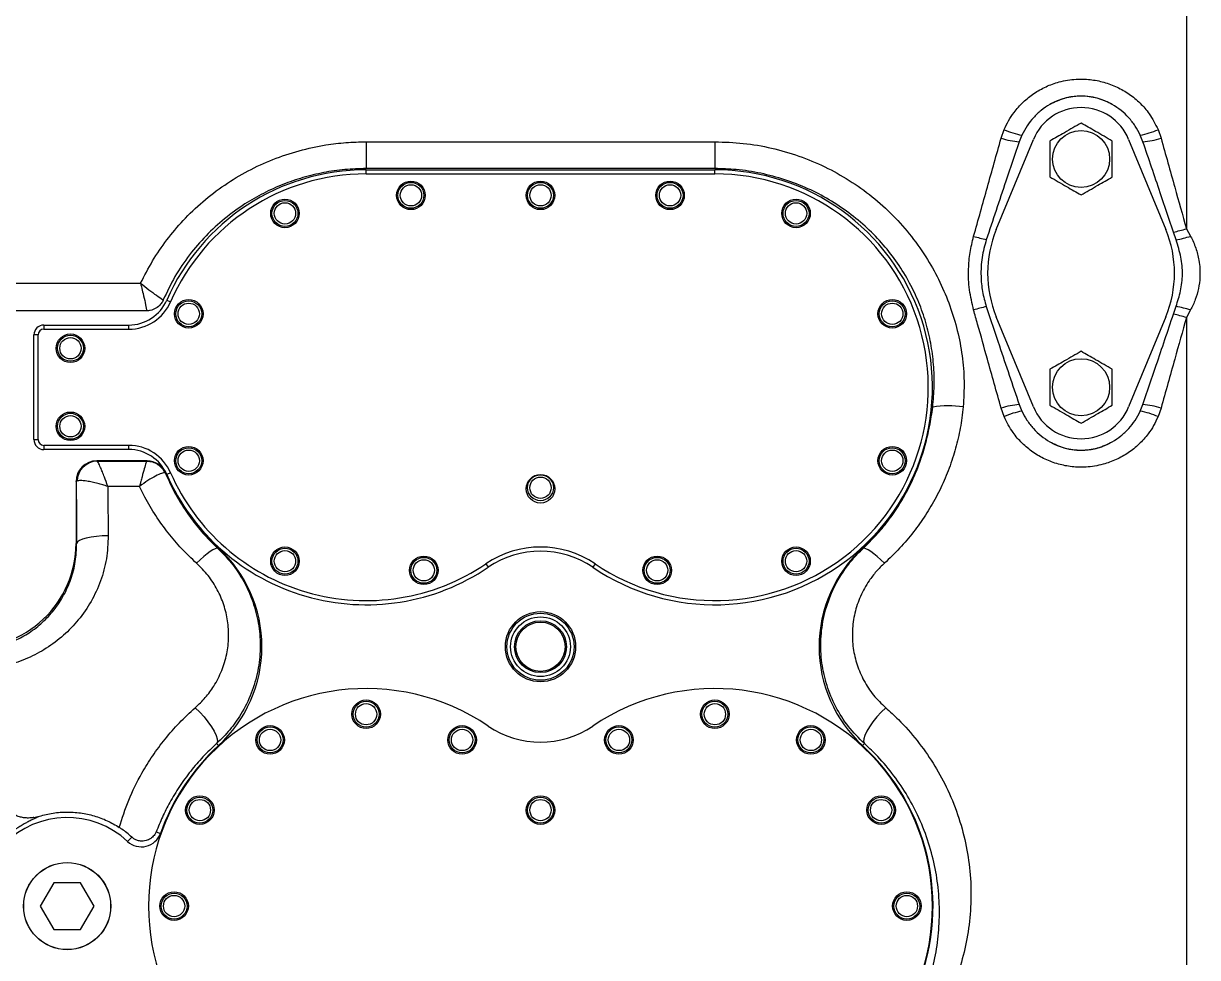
# Model space of a CAD drawing. Header units: millimetres. Extents: x -69706 to 52883, y -6882 to 68885.
# Drawn here: x 6654.7 to 7013.8, y 63934 to 64219.8 of the extents above; entities that cross this region are included whole.
import ezdxf

# ---------------------------------------------------------------- set-up
doc = ezdxf.new("R2010")
doc.units = ezdxf.units.MM
doc.layers.add('B2F-H-EQ-P-T20001$0$M-HVAC-EQPM', color=134, linetype='Continuous')

# ---------------------------------------------------------------- blocks, each defined once
blk = doc.blocks.new('B2F-H-EQ-P-T20001$0$CH-B2C-05、09-1000RT_20201019')
at = {"color": 0, "linetype": 'Continuous', "lineweight": 25}
for p, q in [((3095.76, 3033.94), (3095.76, 2715.77)), ((3039.09, 2743.48), (3040.02, 2746.11)), ((3045.46, 2744.43), (3044.64, 2742.39)), ((3082.47, 2742.39), (3081.65, 2744.43)), ((3087.09, 2746.11), (3088.02, 2743.48)), ((2844.86, 2742.4), (2844.86, 2734.2)), ((2844.86, 2742.4), (2951.54, 2742.4)), ((2951.54, 2742.4), (2951.54, 2734.2)), ((3037.63, 2715.57), (3049, 2743.14)), ((3078.11, 2743.14), (3089.48, 2715.57)), ((2951.54, 2734.2), (2844.86, 2734.2)), ((2844.86, 2732.55), (2844.86, 2733.83)), ((2844.86, 2733.83), (2951.54, 2733.83)), ((2951.54, 2732.55), (2951.54, 2733.83)), ((2844.86, 2732.55), (2951.54, 2732.55)), ((3095.76, 2715.77), (3097.05, 2713.47)), ((3092.61, 2712.36), (3091.81, 2714.73)), ((2698.7, 2699.11), (2775.87, 2699.11)), ((2783.88, 2693.94), (2785.05, 2693.43)), ((2777.75, 2690.65), (2698.7, 2690.65)), ((3091.81, 2689.68), (3092.61, 2692.05)), ((3097.05, 2690.94), (3095.76, 2688.64)), ((2746.3, 2686.33), (2746.3, 2685.05)), ((2746.3, 2686.33), (2772.25, 2686.33)), ((2772.25, 2685.05), (2772.25, 2686.33)), ((3049, 2661.28), (3037.63, 2688.84)), ((3089.48, 2688.84), (3078.11, 2661.28)), ((3095.76, 2688.64), (3095.76, 2370.47)), ((2744.53, 2683.28), (2743.25, 2683.28)), ((2743.25, 2651.28), (2743.25, 2683.28)), ((2744.53, 2651.28), (2744.53, 2683.28)), ((2746.3, 2685.05), (2772.25, 2685.05)), ((3044.64, 2662.02), (3045.46, 2659.98)), ((3081.65, 2659.98), (3082.47, 2662.02)), ((3040.02, 2658.3), (3039.09, 2660.93)), ((3088.02, 2660.93), (3087.09, 2658.3)), ((2743.25, 2651.28), (2744.53, 2651.28)), ((2772.25, 2649.51), (2746.3, 2649.51)), ((2746.3, 2649.51), (2746.3, 2648.23)), ((2772.25, 2648.23), (2746.3, 2648.23)), ((2772.25, 2648.23), (2772.25, 2649.51)), ((2777.85, 2644.76), (2762.47, 2644.76)), ((2762.47, 2644.76), (2762.52, 2644.71)), ((2762.52, 2644.71), (2762.61, 2644.68)), ((2762.61, 2644.68), (2777.82, 2644.68)), ((2777.82, 2644.68), (2777.85, 2644.7)), ((2777.85, 2644.7), (2777.85, 2644.76)), ((2783.47, 2640.99), (2783.32, 2641.08)), ((2783.47, 2640.99), (2783.53, 2641.01)), ((2785.05, 2641.13), (2783.88, 2640.62)), ((2756.12, 2638.41), (2756.12, 2619.53)), ((2756.18, 2638.36), (2756.12, 2638.41)), ((2756.42, 2638.57), (2756.18, 2638.36)), ((2775.55, 2636.94), (2765.85, 2636.94)), ((2756.32, 2619.53), (2756.12, 2619.53)), ((2799.51, 2617.96), (2799.7, 2618.16)), ((2996.88, 2617.96), (2996.69, 2618.16)), ((2881.51, 2613.27), (2882.22, 2612.21)), ((2914.89, 2613.27), (2914.17, 2612.21)), ((2799.13, 2558.26), (2799.7, 2557.64)), ((2997.26, 2558.26), (2996.69, 2557.64)), ((2743.2, 2535.62), (2744.47, 2535.92)), ((2773.15, 2529.65), (2771.91, 2528.32)), ((2780.66, 2531.24), (2781.96, 2530.78)), ((2749.31, 2515.64), (2745.2, 2508.53)), ((2757.52, 2515.64), (2749.31, 2515.64)), ((2761.63, 2508.53), (2757.52, 2515.64)), ((2745.2, 2508.53), (2749.31, 2501.41)), ((2757.52, 2501.41), (2761.63, 2508.53)), ((2749.31, 2501.41), (2757.52, 2501.41))]:
    blk.add_line(p, q, dxfattribs=at)
at = {"color": 0, "linetype": 'Continuous', "lineweight": 25, "flags": 128}
for points in [[(2765.97, 2621.86), (2764.13, 2621.81), (2762.35, 2621.66), (2760.71, 2621.44), (2759.26, 2621.15), (2758.06, 2620.8), (2757.15, 2620.4), (2756.56, 2619.97), (2756.32, 2619.53)], [(2799.51, 2617.96), (2799.16, 2618.02), (2798.64, 2617.89), (2797.96, 2617.55), (2797.15, 2617.03), (2796.21, 2616.34), (2795.19, 2615.49), (2794.1, 2614.52), (2792.98, 2613.44)], [(3003.41, 2613.44), (3002.29, 2614.52), (3001.21, 2615.49), (3000.18, 2616.34), (2999.25, 2617.03), (2998.43, 2617.55), (2997.75, 2617.89), (2997.23, 2618.02), (2996.88, 2617.96)], [(2792.6, 2569.23), (2793.97, 2567.87), (2795.29, 2566.41), (2796.49, 2564.91), (2797.53, 2563.42), (2798.37, 2562.01), (2798.97, 2560.74), (2799.3, 2559.67), (2799.36, 2558.83), (2799.13, 2558.26)], [(3003.79, 2569.23), (3002.42, 2567.87), (3001.11, 2566.41), (2999.9, 2564.91), (2998.86, 2563.42), (2998.03, 2562.01), (2997.43, 2560.74), (2997.09, 2559.67), (2997.04, 2558.83), (2997.26, 2558.26)]]:
    blk.add_lwpolyline(points, dxfattribs=at)
at = {"color": 0, "linetype": 'Continuous', "lineweight": 25}
for centre, radius in [((3063.55, 2737.13), 8.73), ((2858.57, 2726.01), 4.37), ((2858.57, 2726.01), 3.97), ((2898.2, 2726.01), 4.37), ((2898.2, 2726.01), 3.97), ((2937.82, 2726.01), 4.37), ((2937.82, 2726.01), 3.97), ((2858.57, 2726.01), 3.26), ((2898.2, 2726.01), 3.26), ((2937.82, 2726.01), 3.26), ((2820.04, 2720.49), 4.37), ((2820.04, 2720.49), 3.97), ((2820.04, 2720.49), 3.26), ((2976.36, 2720.49), 4.37), ((2976.36, 2720.49), 3.97), ((2976.36, 2720.49), 3.26), ((2790.6, 2689.76), 4.37), ((2790.6, 2689.76), 3.97), ((3005.79, 2689.76), 4.37), ((3005.79, 2689.76), 3.97), ((2790.6, 2689.76), 3.26), ((3005.79, 2689.76), 3.26), ((2754.43, 2679.22), 4.37), ((2754.43, 2679.22), 3.97), ((2754.43, 2679.22), 3.26), ((3063.55, 2667.28), 8.73), ((2754.43, 2655.34), 4.37), ((2754.43, 2655.34), 3.97), ((2754.43, 2655.34), 3.26), ((2790.6, 2644.8), 4.37), ((2790.6, 2644.8), 3.97), ((2790.6, 2644.8), 3.26), ((3005.79, 2644.8), 4.37), ((3005.79, 2644.8), 3.97), ((3005.79, 2644.8), 3.26), ((2898.2, 2636.22), 4.37), ((2898.2, 2636.55), 3.97), ((2898.2, 2636.55), 3.26), ((2820.04, 2614.07), 4.37), ((2820.04, 2614.07), 3.97), ((2976.36, 2614.07), 4.37), ((2976.36, 2614.07), 3.97), ((2820.04, 2614.07), 3.26), ((2862.51, 2611.27), 4.37), ((2862.51, 2611.27), 3.97), ((2862.51, 2611.27), 3.26), ((2933.89, 2611.27), 4.37), ((2933.89, 2611.27), 3.97), ((2933.89, 2611.27), 3.26), ((2976.36, 2614.07), 3.26), ((2898.2, 2587.9), 10.73), ((2898.2, 2587.9), 10.26), ((2898.2, 2587.9), 9.13), ((2898.2, 2587.9), 7.94), ((2898.2, 2587.9), 7.54), ((2844.86, 2567.25), 4.37), ((2951.54, 2567.25), 4.37), ((2844.86, 2567.25), 3.97), ((2844.86, 2567.25), 3.26), ((2951.54, 2567.25), 3.97), ((2951.54, 2567.25), 3.26), ((2815.49, 2559.38), 4.37), ((2815.49, 2559.38), 3.97), ((2815.49, 2559.38), 3.26), ((2874.22, 2559.38), 4.37), ((2874.22, 2559.38), 3.97), ((2874.22, 2559.38), 3.26), ((2922.18, 2559.38), 4.37), ((2922.18, 2559.38), 3.97), ((2922.18, 2559.38), 3.26), ((2980.9, 2559.38), 4.37), ((2980.9, 2559.38), 3.97), ((2980.9, 2559.38), 3.26), ((2794, 2537.89), 4.37), ((2794.01, 2537.89), 3.97), ((2794.01, 2537.89), 3.26), ((2898.2, 2537.89), 4.37), ((2898.2, 2537.89), 3.97), ((2898.2, 2537.89), 3.26), ((3002.4, 2537.89), 4.37), ((3002.39, 2537.89), 3.97), ((3002.39, 2537.89), 3.26), ((2753.42, 2508.53), 13.34), ((2753.42, 2508.53), 13.3), ((2786.13, 2508.53), 4.37), ((2786.13, 2508.53), 3.97), ((2786.13, 2508.53), 3.26), ((3010.26, 2508.53), 4.37), ((3010.26, 2508.53), 3.97), ((3010.26, 2508.53), 3.26)]:
    blk.add_circle(centre, radius, dxfattribs=at)
for centre, radius, start, end in [((3063.55, 2737.13), 19.22, 60.1974, 119.8026), ((3063.55, 2737.13), 15.75, 22.4131, 157.5869), ((3049.63, 2767.54), 23.49, 245.8589, 259.7688), ((3077.48, 2767.54), 23.49, 280.2312, 294.1411), ((3046.91, 2768.7), 26.4, 252.7912, 265.0852), ((3080.2, 2768.7), 26.4, 274.9147, 287.2086), ((2844.86, 2667.28), 66.55, 90, 156.3817), ((2951.54, 2667.28), 66.55, 235.8406, 90), ((2844.86, 2667.28), 65.27, 90, 156.3817), ((2951.54, 2667.28), 65.27, 235.8406, 90), ((3070.03, 2702.21), 35.05, 157.5869, 202.4131), ((3057.08, 2702.21), 35.05, 337.5869, 22.4131), ((3061.78, 2837.71), 126.59, 283.7217, 285.5717), ((3072.61, 2862.93), 155.23, 254.3349, 255.81), ((3073.14, 2799.7), 89.49, 282.5683, 285.4951), ((2772.25, 2699.03), 12.7, 270, 336.3817), ((2772.25, 2699.03), 13.98, 270, 336.3817), ((3072.61, 2541.48), 155.23, 104.19, 105.6651), ((3073.14, 2604.71), 89.49, 74.5049, 77.4317), ((2746.3, 2683.28), 3.05, 90, 180), ((3061.78, 2566.7), 126.59, 74.4283, 76.2783), ((2746.3, 2683.28), 1.77, 90, 180), ((3023.09, 2630.1), 31.51, 81.9488, 98.971), ((3046.91, 2635.71), 26.4, 94.9148, 107.2088), ((3063.55, 2667.28), 15.75, 202.4131, 337.5869), ((3080.2, 2635.71), 26.4, 72.7914, 85.0853), ((3049.63, 2636.87), 23.49, 100.2312, 114.1411), ((3077.48, 2636.87), 23.49, 65.8589, 79.7688), ((2746.3, 2651.28), 3.05, 180, 270), ((2746.3, 2651.28), 1.77, 180, 270), ((3063.55, 2667.28), 19.22, 240.1974, 299.8026), ((2772.25, 2635.53), 13.98, 23.6183, 90), ((2772.25, 2635.53), 12.7, 23.6183, 90), ((2951.54, 2667.28), 66.72, 312.5947, 344.6184), ((2762.53, 2638.35), 6.36, 90.0826, 179.9183), ((2762.74, 2638.36), 6.32, 91.2059, 178.1545), ((2777.85, 2638.58), 6.18, 23.1867, 90), ((2844.86, 2667.28), 66.72, 203.1867, 227.4053), ((2844.86, 2667.28), 66.55, 203.6183, 304.1594), ((2844.86, 2667.28), 65.27, 203.6183, 304.1594), ((2724.2, 2619.53), 31.92, 266.7019, 0), ((2771.88, 2587.9), 41.11, 312.5947, 47.4053), ((2898.2, 2588.67), 29.73, 55.8406, 124.1594), ((3024.52, 2587.9), 41.11, 132.5947, 227.4053), ((2898.2, 2588.67), 28.45, 55.8406, 124.1594), ((2844.86, 2508.53), 66.55, 55.8406, 304.1594), ((2951.54, 2508.53), 66.55, 235.8406, 124.1594), ((2898.2, 2587.14), 28.45, 235.8406, 304.1594), ((2844.86, 2508.53), 66.72, 132.5947, 160.5171), ((2951.54, 2508.53), 66.72, 270, 47.4053), ((2753.42, 2508.53), 27.09, 46.9452, 313.0548), ((2776.13, 2532.84), 6.18, 226.9452, 340.5171)]:
    blk.add_arc(centre, radius, start, end, dxfattribs=at)
for centre, major_axis, ratio, start_param, end_param in [((2762.48, 2638.4), (4.5, -4.5), 0.998783, 2.356803, 3.926382), ((2767.89, 2702.21), (0, -341.38), 0.034921, 4.90052, 4.957009), ((2777.53, 2702.21), (0, -331.73), 0.035937, 4.910438, 4.957009)]:
    blk.add_ellipse(centre, major_axis=major_axis, ratio=ratio, start_param=start_param, end_param=end_param, dxfattribs=at)
for points, knots in [([(3040.02, 2746.11), (3040.45, 2747.03), (3041.3, 2748.87), (3043.21, 2751.74), (3045.76, 2754.61), (3049.07, 2757.28), (3052.79, 2759.36), (3057.13, 2760.92), (3061.7, 2761.66), (3066.33, 2761.55), (3070.55, 2760.74), (3074.6, 2759.23), (3078.35, 2757.08), (3081.66, 2754.31), (3084.79, 2750.73), (3086.26, 2747.78), (3087.09, 2746.11)], [0, 0, 0, 0, 0.051209, 0.102418, 0.173292, 0.244169, 0.315493, 0.386817, 0.474834, 0.546171, 0.61751, 0.689695, 0.761881, 0.834083, 0.906283, 1, 1, 1, 1]), ([(3073.11, 2753.81), (3071.69, 2754.5), (3069.32, 2755.66), (3065.64, 2756.34), (3062.17, 2756.43), (3058.14, 2755.81), (3055.48, 2754.52), (3054, 2753.81)], [0, 0, 0, 0, 0.235777, 0.39629, 0.556796, 0.754882, 1, 1, 1, 1]), ([(3054, 2753.81), (3053.1, 2753.24), (3051.29, 2752.08), (3048.96, 2749.84), (3046.94, 2747.3), (3045.96, 2745.39), (3045.46, 2744.43)], [0, 0, 0, 0, 0.24732, 0.500881, 0.747578, 1, 1, 1, 1]), ([(3081.65, 2744.43), (3081.17, 2745.37), (3080.18, 2747.29), (3078.17, 2749.81), (3075.84, 2752.07), (3074.03, 2753.22), (3073.11, 2753.81)], [0, 0, 0, 0, 0.247231, 0.500205, 0.747052, 1, 1, 1, 1]), ([(3063.55, 2748.13), (3062.73, 2747.65), (3061.06, 2746.69), (3058.58, 2745.26), (3056.21, 2743.89), (3054.76, 2743.05), (3054.03, 2742.63)], [0, 0, 0, 0, 0.264607, 0.534948, 0.765345, 1, 1, 1, 1]), ([(3073.08, 2742.63), (3072.25, 2743.11), (3070.58, 2744.07), (3068.11, 2745.5), (3065.74, 2746.87), (3064.29, 2747.71), (3063.55, 2748.13)], [0, 0, 0, 0, 0.264607, 0.534953, 0.76535, 1, 1, 1, 1]), ([(2775.87, 2699.11), (2777.05, 2701.41), (2779.42, 2706.02), (2783.82, 2712.42), (2788.93, 2718.54), (2794.85, 2724.19), (2801.5, 2729.29), (2808.68, 2733.63), (2816.31, 2737.13), (2824.29, 2739.8), (2831.8, 2741.41), (2838.67, 2742.26), (2842.8, 2742.36), (2844.86, 2742.4)], [0, 0, 0, 0, 0.090157, 0.180556, 0.270714, 0.368012, 0.465614, 0.562916, 0.66056, 0.758506, 0.85616, 0.92808, 1, 1, 1, 1]), ([(2951.54, 2742.4), (2954.45, 2742.31), (2960.27, 2742.12), (2968.89, 2740.6), (2977.25, 2738.22), (2985.22, 2734.88), (2992.74, 2730.71), (2999.74, 2725.72), (3006.12, 2719.94), (3011.8, 2713.48), (3016.6, 2706.62), (3020.49, 2699.48), (3023.55, 2692.21), (3025.83, 2684.66), (3027.28, 2676.94), (3027.95, 2669.11), (3027.65, 2663.9), (3027.5, 2661.3)], [0, 0, 0, 0, 0.06977, 0.139764, 0.209529, 0.278191, 0.347073, 0.41573, 0.484452, 0.553401, 0.622124, 0.685101, 0.748251, 0.811218, 0.874092, 0.937154, 1, 1, 1, 1]), ([(3030.69, 2713.47), (3032.1, 2718.49), (3034.9, 2728.52), (3037.7, 2738.5), (3039.09, 2743.48)], [0, 0, 0, 0, 0.500698, 1, 1, 1, 1]), ([(3044.64, 2742.39), (3043.28, 2738.39), (3039.88, 2728.42), (3036.55, 2718.42), (3034.56, 2712.44)], [0, 0, 0, 0, 0.401815, 1, 1, 1, 1]), ([(3054.03, 2742.63), (3054.03, 2741.24), (3054.03, 2738.94), (3054.03, 2735.59), (3054.03, 2733.32), (3054.03, 2732.01), (3054.03, 2731.63)], [0, 0, 0, 0, 0.383029, 0.634779, 0.893327, 1, 1, 1, 1]), ([(3073.08, 2731.63), (3073.08, 2732.01), (3073.08, 2733.3), (3073.08, 2735.57), (3073.08, 2738.91), (3073.08, 2741.24), (3073.08, 2742.63)], [0, 0, 0, 0, 0.106673, 0.35879, 0.616969, 1, 1, 1, 1]), ([(3091.81, 2714.73), (3090.47, 2718.75), (3087.39, 2727.98), (3084.24, 2737.19), (3082.47, 2742.39)], [0, 0, 0, 0, 0.434998, 1, 1, 1, 1]), ([(3088.02, 2743.48), (3089.41, 2738.5), (3092, 2729.28), (3094.58, 2720.02), (3095.76, 2715.77)], [0, 0, 0, 0, 0.540606, 1, 1, 1, 1]), ([(2844.86, 2734.2), (2842.68, 2734.14), (2838.33, 2734.02), (2831.87, 2733.06), (2825.52, 2731.54), (2819.35, 2729.41), (2813.41, 2726.71), (2807.4, 2723.26), (2801.48, 2718.96), (2795.79, 2713.75), (2790.68, 2707.83), (2786.21, 2701.26), (2783.94, 2696.42), (2782.8, 2694)], [0, 0, 0, 0, 0.083258, 0.166703, 0.24996, 0.333229, 0.416687, 0.499952, 0.598231, 0.696831, 0.795086, 0.897547, 1, 1, 1, 1]), ([(3018.17, 2661.23), (3018.37, 2663.4), (3018.76, 2667.74), (3018.53, 2674.28), (3017.69, 2680.76), (3016.17, 2687.13), (3014, 2693.31), (3011.13, 2699.4), (3007.51, 2705.31), (3003.16, 2710.94), (2998.18, 2716.11), (2992.61, 2720.74), (2986.54, 2724.78), (2979.98, 2728.21), (2972.97, 2730.93), (2965.62, 2732.88), (2958.43, 2734.01), (2953.72, 2734.14), (2951.54, 2734.2)], [0, 0, 0, 0, 0.058409, 0.116963, 0.175362, 0.233826, 0.292447, 0.350909, 0.414422, 0.478133, 0.54166, 0.606809, 0.672152, 0.737309, 0.80528, 0.873463, 0.941436, 1, 1, 1, 1]), ([(3054.03, 2731.63), (3054.86, 2731.15), (3056.53, 2730.19), (3059, 2728.76), (3061.37, 2727.39), (3062.82, 2726.56), (3063.55, 2726.13)], [0, 0, 0, 0, 0.264607, 0.534949, 0.765345, 1, 1, 1, 1]), ([(3063.55, 2726.13), (3064.38, 2726.61), (3066.05, 2727.57), (3068.53, 2729), (3070.9, 2730.37), (3072.35, 2731.21), (3073.08, 2731.63)], [0, 0, 0, 0, 0.264607, 0.534949, 0.765345, 1, 1, 1, 1]), ([(3030.69, 2690.94), (3030.21, 2692.98), (3029.23, 2697.1), (3029.02, 2703.04), (3029.48, 2708.55), (3030.29, 2711.82), (3030.69, 2713.47)], [0, 0, 0, 0, 0.275089, 0.556947, 0.776772, 1, 1, 1, 1]), ([(3034.56, 2712.44), (3034.07, 2710.64), (3033.07, 2706.98), (3032.82, 2701.61), (3033.28, 2696.55), (3034.13, 2693.51), (3034.56, 2691.97)], [0, 0, 0, 0, 0.268699, 0.545305, 0.770347, 1, 1, 1, 1]), ([(3092.61, 2692.05), (3093.11, 2693.62), (3094.13, 2696.8), (3094.74, 2701.89), (3094.25, 2707.19), (3093.16, 2710.62), (3092.61, 2712.36)], [0, 0, 0, 0, 0.238051, 0.481498, 0.736119, 1, 1, 1, 1]), ([(3097.05, 2713.47), (3097.05, 2713.46), (3097.68, 2712.32), (3098.73, 2709.93), (3099.82, 2705.74), (3100.05, 2701.51), (3099.54, 2697.48), (3098.6, 2694.1), (3097.57, 2692), (3097.05, 2690.94)], [0, 0, 0, 0, 0.000973, 0.166692, 0.332374, 0.553736, 0.69996, 0.849968, 1, 1, 1, 1]), ([(2775.87, 2699.11), (2775.95, 2698.77), (2776.21, 2697.71), (2776.72, 2695.63), (2777.31, 2693.07), (2777.63, 2691.42), (2777.73, 2690.76), (2777.75, 2690.65)], [0, 0, 0, 0, 0.102466, 0.314302, 0.627576, 0.941656, 1, 1, 1, 1]), ([(2775.87, 2699.11), (2776.73, 2698.44), (2778.44, 2697.1), (2780.79, 2695.35), (2782.16, 2694.4), (2782.72, 2694.05), (2782.8, 2694)], [0, 0, 0, 0, 0.315181, 0.630005, 0.945762, 1, 1, 1, 1]), ([(2782.8, 2694), (2782.76, 2693.91), (2782.56, 2693.44), (2781.92, 2692.49), (2780.64, 2691.38), (2779.1, 2690.75), (2778.11, 2690.68), (2777.75, 2690.65)], [0, 0, 0, 0, 0.047257, 0.237614, 0.533993, 0.830512, 1, 1, 1, 1]), ([(3039.09, 2660.93), (3037.69, 2665.91), (3035.29, 2674.45), (3032.53, 2684.48), (3031.1, 2689.5), (3030.69, 2690.94)], [0, 0, 0, 0, 0.49929, 0.855849, 1, 1, 1, 1]), ([(3034.56, 2691.97), (3035.88, 2687.95), (3039.19, 2677.95), (3042.6, 2667.98), (3044.64, 2662.02)], [0, 0, 0, 0, 0.401831, 1, 1, 1, 1]), ([(3082.47, 2662.02), (3083.83, 2666.02), (3086.97, 2675.24), (3090.06, 2684.46), (3091.81, 2689.68)], [0, 0, 0, 0, 0.434988, 1, 1, 1, 1]), ([(3095.76, 2688.64), (3094.58, 2684.39), (3092, 2675.13), (3089.41, 2665.91), (3088.02, 2660.93)], [0, 0, 0, 0, 0.459394, 1, 1, 1, 1]), ([(3063.55, 2678.28), (3062.73, 2677.8), (3061.06, 2676.84), (3058.58, 2675.41), (3056.21, 2674.04), (3054.76, 2673.2), (3054.03, 2672.78)], [0, 0, 0, 0, 0.264607, 0.534953, 0.765345, 1, 1, 1, 1]), ([(3073.08, 2672.78), (3072.25, 2673.26), (3070.58, 2674.22), (3068.11, 2675.65), (3065.74, 2677.02), (3064.29, 2677.86), (3063.55, 2678.28)], [0, 0, 0, 0, 0.264607, 0.534953, 0.765345, 1, 1, 1, 1]), ([(3054.03, 2672.78), (3054.03, 2671.39), (3054.03, 2669.09), (3054.03, 2665.74), (3054.03, 2663.47), (3054.03, 2662.16), (3054.03, 2661.78)], [0, 0, 0, 0, 0.383029, 0.634779, 0.893338, 1, 1, 1, 1]), ([(3073.08, 2661.78), (3073.08, 2662.16), (3073.08, 2663.45), (3073.08, 2665.72), (3073.08, 2669.06), (3073.08, 2671.39), (3073.08, 2672.78)], [0, 0, 0, 0, 0.106663, 0.358779, 0.616969, 1, 1, 1, 1]), ([(3027.5, 2661.3), (3027.38, 2660.18), (3027.04, 2656.95), (3026.04, 2651.68), (3024.34, 2645.51), (3022.08, 2639.46), (3019.3, 2633.63), (3016.04, 2628.12), (3012.32, 2622.9), (3008.15, 2617.95), (3004.99, 2614.94), (3003.41, 2613.44)], [0, 0, 0, 0, 0.061262, 0.17637, 0.291482, 0.410235, 0.528992, 0.645035, 0.761081, 0.880541, 1, 1, 1, 1]), ([(3015.87, 2649.58), (3016.36, 2651.5), (3017.35, 2655.34), (3017.9, 2659.26), (3018.17, 2661.23)], [0, 0, 0, 0, 0.498636, 1, 1, 1, 1]), ([(3054.03, 2661.78), (3054.86, 2661.3), (3056.53, 2660.34), (3059, 2658.91), (3061.37, 2657.54), (3062.82, 2656.7), (3063.55, 2656.28)], [0, 0, 0, 0, 0.264607, 0.534949, 0.76535, 1, 1, 1, 1]), ([(3063.55, 2656.28), (3064.38, 2656.76), (3066.05, 2657.72), (3068.53, 2659.15), (3070.9, 2660.52), (3072.35, 2661.36), (3073.08, 2661.78)], [0, 0, 0, 0, 0.264607, 0.534944, 0.765345, 1, 1, 1, 1]), ([(3087.09, 2658.3), (3086.66, 2657.38), (3085.81, 2655.54), (3083.9, 2652.67), (3081.35, 2649.8), (3078.04, 2647.13), (3074.32, 2645.05), (3069.98, 2643.49), (3065.41, 2642.75), (3060.78, 2642.86), (3056.56, 2643.67), (3052.51, 2645.18), (3048.76, 2647.33), (3045.45, 2650.1), (3042.32, 2653.68), (3040.85, 2656.63), (3040.02, 2658.3)], [0, 0, 0, 0, 0.051209, 0.102418, 0.173292, 0.244169, 0.315492, 0.386816, 0.474834, 0.546171, 0.617509, 0.689695, 0.761881, 0.834083, 0.906283, 1, 1, 1, 1]), ([(3045.46, 2659.98), (3045.94, 2659.04), (3046.93, 2657.13), (3048.94, 2654.6), (3051.27, 2652.34), (3053.08, 2651.19), (3054, 2650.6)], [0, 0, 0, 0, 0.24723, 0.500204, 0.747053, 1, 1, 1, 1]), ([(3073.11, 2650.6), (3074.01, 2651.17), (3075.82, 2652.33), (3078.15, 2654.57), (3080.17, 2657.11), (3081.15, 2659.02), (3081.65, 2659.98)], [0, 0, 0, 0, 0.247317, 0.500882, 0.747577, 1, 1, 1, 1]), ([(3054, 2650.6), (3055.42, 2649.91), (3057.79, 2648.75), (3061.47, 2648.07), (3064.94, 2647.98), (3068.97, 2648.6), (3071.63, 2649.89), (3073.11, 2650.6)], [0, 0, 0, 0, 0.235774, 0.396288, 0.556793, 0.754879, 1, 1, 1, 1]), ([(2996.88, 2617.96), (2998.23, 2619.28), (3000.92, 2621.92), (3004.54, 2626.33), (3007.84, 2631.05), (3010.94, 2636.49), (3013.77, 2642.63), (3015.16, 2647.26), (3015.87, 2649.58)], [0, 0, 0, 0, 0.151439, 0.302877, 0.458642, 0.614407, 0.806107, 1, 1, 1, 1]), ([(2765.85, 2636.94), (2765.84, 2636.94), (2765.49, 2637.94), (2764.92, 2639.52), (2764.18, 2641.41), (2763.53, 2643), (2762.93, 2644.32), (2762.71, 2644.57), (2762.61, 2644.68)], [0, 0, 0, 0, 0.001507, 0.242459, 0.394091, 0.545675, 0.784585, 1, 1, 1, 1]), ([(2777.82, 2644.68), (2777.74, 2644.54), (2777.58, 2644.24), (2777.03, 2642.48), (2776.45, 2640.41), (2776.02, 2638.79), (2775.76, 2637.79), (2775.63, 2637.27), (2775.55, 2636.94)], [0, 0, 0, 0, 0.249707, 0.499674, 0.749362, 0.874134, 0.91974, 1, 1, 1, 1]), ([(2777.82, 2644.68), (2778.39, 2644.63), (2779.55, 2644.53), (2781.13, 2643.76), (2782.47, 2642.61), (2783.03, 2641.59), (2783.32, 2641.08)], [0, 0, 0, 0, 0.250185, 0.500004, 0.749807, 1, 1, 1, 1]), ([(2777.85, 2644.7), (2778.45, 2644.65), (2779.64, 2644.54), (2781.26, 2643.75), (2782.62, 2642.57), (2783.19, 2641.52), (2783.47, 2640.99)], [0, 0, 0, 0, 0.253641, 0.500008, 0.746363, 1, 1, 1, 1]), ([(2783.32, 2641.08), (2783.02, 2641.08), (2782.42, 2641.08), (2780.52, 2640.21), (2778.16, 2638.83), (2776.42, 2637.57), (2775.55, 2636.94)], [0, 0, 0, 0, 0.250012, 0.500143, 0.749947, 1, 1, 1, 1]), ([(2783.47, 2640.99), (2784.2, 2639.36), (2785.7, 2636), (2788.48, 2631.19), (2791.72, 2626.5), (2795.36, 2622.03), (2798.13, 2619.32), (2799.51, 2617.96)], [0, 0, 0, 0, 0.189065, 0.388946, 0.588829, 0.794415, 1, 1, 1, 1]), ([(2765.85, 2636.94), (2765.84, 2636.94), (2765.32, 2637.11), (2764.29, 2637.42), (2762.67, 2637.87), (2761.01, 2638.26), (2759.11, 2638.62), (2757.35, 2638.8), (2756.72, 2638.64), (2756.42, 2638.57)], [0, 0, 0, 0, 0.001504, 0.123612, 0.242979, 0.394545, 0.546057, 0.78484, 1, 1, 1, 1]), ([(2792.98, 2613.44), (2791.45, 2614.9), (2788.38, 2617.82), (2784.23, 2622.71), (2780.46, 2627.96), (2777.59, 2632.77), (2776.09, 2635.83), (2775.55, 2636.94)], [0, 0, 0, 0, 0.215539, 0.431077, 0.652918, 0.874753, 1, 1, 1, 1]), ([(2765.97, 2621.86), (2765.86, 2619.5), (2765.66, 2614.78), (2763.8, 2608), (2760.9, 2601.69), (2757.05, 2596.08), (2752.39, 2591.26), (2747.16, 2587.31), (2741.39, 2584.25), (2735.22, 2582.1), (2728.81, 2580.86), (2724.48, 2580.88), (2722.37, 2580.89)], [0, 0, 0, 0, 0.106712, 0.213441, 0.317719, 0.421997, 0.52081, 0.61961, 0.715046, 0.810466, 0.907584, 1, 1, 1, 1]), ([(2722.37, 2587), (2722.43, 2587), (2724.17, 2586.75), (2727.7, 2587.06), (2732.72, 2587.93), (2737.48, 2589.69), (2741.94, 2592.13), (2745.95, 2595.27), (2749.53, 2599.11), (2752.47, 2603.55), (2754.69, 2608.55), (2756.1, 2613.92), (2756.25, 2617.66), (2756.32, 2619.53)], [0, 0, 0, 0, 0.003176, 0.096977, 0.190795, 0.284038, 0.377324, 0.475568, 0.57385, 0.678965, 0.784092, 0.892055, 1, 1, 1, 1]), ([(2799.51, 2617.96), (2801.12, 2616.31), (2804.34, 2613), (2808, 2607.15), (2810.64, 2600.88), (2812.22, 2594.23), (2812.64, 2587.38), (2811.89, 2580.4), (2809.91, 2573.58), (2806.92, 2567.53), (2803.3, 2562.37), (2800.52, 2559.63), (2799.13, 2558.26)], [0, 0, 0, 0, 0.101245, 0.2025, 0.302909, 0.403331, 0.506812, 0.610304, 0.71821, 0.82611, 0.91306, 1, 1, 1, 1]), ([(2997.26, 2558.26), (2995.57, 2559.96), (2992.19, 2563.36), (2988.38, 2569.42), (2985.65, 2575.96), (2984.08, 2582.94), (2983.77, 2590.18), (2984.75, 2597.43), (2987.05, 2604.4), (2990.14, 2610.09), (2993.51, 2614.6), (2995.76, 2616.84), (2996.88, 2617.96)], [0, 0, 0, 0, 0.106737, 0.213498, 0.319509, 0.425521, 0.534911, 0.644288, 0.752462, 0.86062, 0.930311, 1, 1, 1, 1]), ([(2792.6, 2569.23), (2793.66, 2570.24), (2795.78, 2572.26), (2798.55, 2576.07), (2800.84, 2580.53), (2802.36, 2585.57), (2802.95, 2590.74), (2802.64, 2595.82), (2801.45, 2600.75), (2799.45, 2605.41), (2796.66, 2609.76), (2794.21, 2612.21), (2792.98, 2613.44)], [0, 0, 0, 0, 0.08732, 0.17465, 0.282851, 0.39105, 0.494455, 0.597846, 0.697931, 0.798005, 0.899005, 1, 1, 1, 1]), ([(3003.41, 2613.44), (3002.55, 2612.61), (3000.84, 2610.95), (2998.28, 2607.6), (2995.93, 2603.37), (2994.19, 2598.19), (2993.45, 2592.81), (2993.7, 2587.45), (2994.92, 2582.29), (2997.02, 2577.46), (2999.93, 2572.99), (3002.5, 2570.48), (3003.79, 2569.23)], [0, 0, 0, 0, 0.069545, 0.13909, 0.246871, 0.354673, 0.463876, 0.573099, 0.679339, 0.785586, 0.892803, 1, 1, 1, 1]), ([(2769.37, 2532.61), (2770.26, 2535.41), (2772.05, 2541.03), (2775.67, 2548.35), (2779.5, 2554.56), (2783.33, 2559.71), (2787.65, 2564.67), (2790.95, 2567.71), (2792.6, 2569.23)], [0, 0, 0, 0, 0.209795, 0.422392, 0.564623, 0.706842, 0.853424, 1, 1, 1, 1]), ([(3003.79, 2569.23), (3005.11, 2568.03), (3008.57, 2564.88), (3013.52, 2559.23), (3018.42, 2552.33), (3022.63, 2544.73), (3025.99, 2536.53), (3028.38, 2527.86), (3029.73, 2519.08), (3030.02, 2510.33), (3029.3, 2501.68), (3027.64, 2493.32), (3025.1, 2485.32), (3021.73, 2477.73), (3017.57, 2470.56), (3012.64, 2463.84), (3007, 2457.69), (3000.69, 2452.12), (2993.69, 2447.17), (2986.76, 2443.34), (2980.17, 2440.5), (2974.16, 2438.45), (2968.24, 2436.94), (2962.5, 2435.95), (2957.06, 2435.36), (2953.38, 2435.28), (2951.54, 2435.24)], [0, 0, 0, 0, 0.025557, 0.067294, 0.109174, 0.150929, 0.198421, 0.246083, 0.293614, 0.342704, 0.392026, 0.441391, 0.490541, 0.539582, 0.588801, 0.638011, 0.687041, 0.734518, 0.78209, 0.829484, 0.861006, 0.892594, 0.924065, 0.949358, 0.974723, 1, 1, 1, 1]), ([(2799.13, 2558.26), (2797.71, 2556.92), (2794.88, 2554.25), (2791.1, 2549.83), (2787.7, 2545.16), (2784.85, 2540.45), (2782.48, 2535.79), (2781.27, 2532.76), (2780.66, 2531.24)], [0, 0, 0, 0, 0.169441, 0.338896, 0.513604, 0.688329, 0.843779, 1, 1, 1, 1]), ([(2951.54, 2437.12), (2953.16, 2437.16), (2956.42, 2437.23), (2961.22, 2437.77), (2966.3, 2438.68), (2971.53, 2440.06), (2976.81, 2441.94), (2982.62, 2444.54), (2988.72, 2448.04), (2994.85, 2452.54), (3000.36, 2457.59), (3005.28, 2463.17), (3009.59, 2469.27), (3013.21, 2475.75), (3016.12, 2482.61), (3018.32, 2489.82), (3019.76, 2497.36), (3020.36, 2505.16), (3020.09, 2513.06), (3018.89, 2520.96), (3016.78, 2528.78), (3013.83, 2536.16), (3010.13, 2543), (3005.84, 2549.22), (3001.48, 2554.32), (2998.42, 2557.18), (2997.26, 2558.26)], [0, 0, 0, 0, 0.024032, 0.048171, 0.072229, 0.102875, 0.133655, 0.16437, 0.211946, 0.259704, 0.307379, 0.357502, 0.407788, 0.458086, 0.508227, 0.558392, 0.608747, 0.659058, 0.709164, 0.756853, 0.804659, 0.852301, 0.893266, 0.934343, 0.975279, 1, 1, 1, 1]), ([(2744.47, 2535.92), (2744.51, 2535.9), (2744.62, 2535.83), (2743.8, 2535.45), (2742.66, 2534.92), (2741.58, 2534.4), (2740.33, 2533.74), (2738.61, 2532.74), (2736.78, 2531.51), (2735.52, 2530.47), (2735.11, 2530.14)], [0, 0, 0, 0, 0.177513, 0.378574, 0.478778, 0.578877, 0.669346, 0.759736, 0.923893, 1, 1, 1, 1]), ([(2743.19, 2535.65), (2743.13, 2535.64), (2742.95, 2535.6), (2742.37, 2535.52), (2741.48, 2535.46), (2740.35, 2535.52), (2739.08, 2535.74), (2737.75, 2536.19), (2736.61, 2536.74), (2735.98, 2537.22), (2735.76, 2537.39)], [0, 0, 0, 0, 0.041804, 0.129634, 0.242306, 0.38618, 0.542021, 0.713173, 0.897264, 1, 1, 1, 1]), ([(2744.47, 2535.92), (2745.81, 2536.29), (2748.59, 2537.06), (2753.02, 2537.42), (2757.47, 2537.16), (2761.72, 2536.22), (2765.75, 2534.75), (2768.15, 2533.33), (2769.37, 2532.61)], [0, 0, 0, 0, 0.160698, 0.33247, 0.504237, 0.668103, 0.832015, 1, 1, 1, 1]), ([(2773.15, 2529.65), (2772.17, 2530.51), (2770.93, 2531.58), (2769.63, 2532.44), (2769.37, 2532.61)], [0, 0, 0, 0, 0.794728, 1, 1, 1, 1]), ([(2780.66, 2531.24), (2780.66, 2531.24), (2780.53, 2530.95), (2780.15, 2530.3), (2779.32, 2529.39), (2778.03, 2528.64), (2776.53, 2528.31), (2775.09, 2528.52), (2774.01, 2528.96), (2773.44, 2529.42), (2773.15, 2529.65)], [0, 0, 0, 0, 0.001351, 0.146967, 0.35213, 0.556829, 0.753265, 0.861625, 0.930633, 1, 1, 1, 1])]:
    blk.add_open_spline(points, degree=3, knots=knots, dxfattribs=at)

msp = doc.modelspace()

# ---------------------------------------------------------------- block references
at = {"layer": 'B2F-H-EQ-P-T20001$0$M-HVAC-EQPM'}
msp.add_blockref('B2F-H-EQ-P-T20001$0$CH-B2C-05、09-1000RT_20201019', (3914.631, 61441.218, 8.109), dxfattribs=at)

doc.saveas('drawing.dxf')
